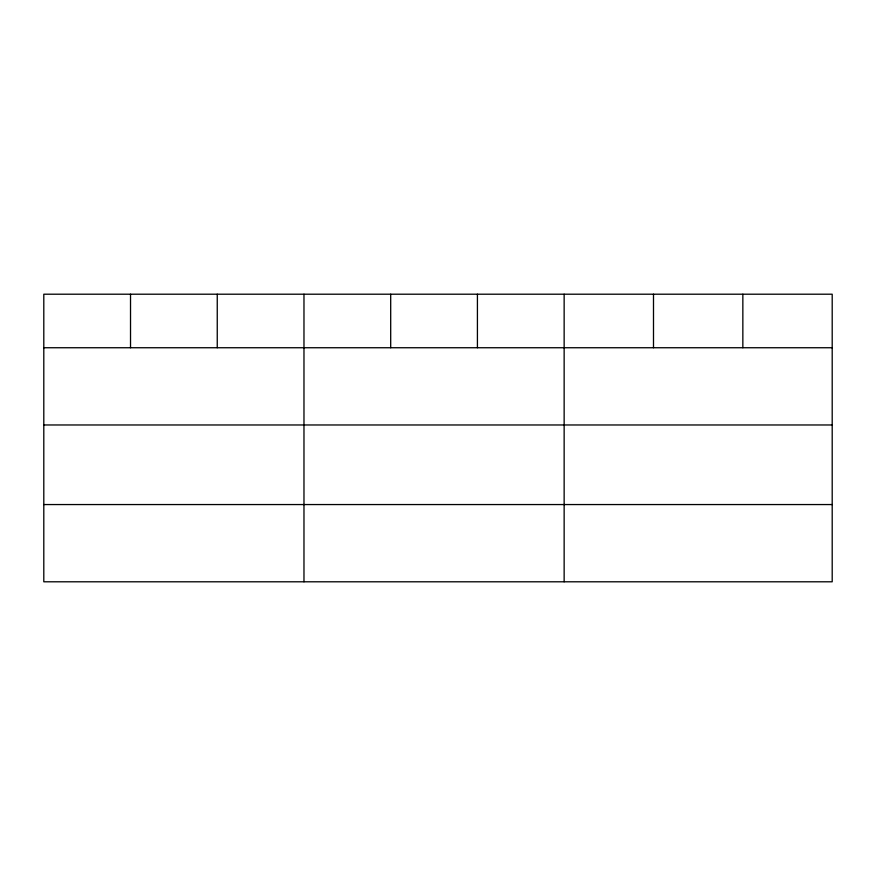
<?xml version="1.0" encoding="UTF-8"?>
<svg xmlns="http://www.w3.org/2000/svg" width="876" height="876" viewBox="0 0 876 876"><rect width="100%" height="100%" fill="white"/><g stroke="black" fill="none" stroke-linecap="round" stroke-linejoin="round"><path stroke-width="1.31" d="M832.2 424.97L832.2 294.205L43.8 294.205L43.8 581.795L832.2 581.795L832.2 424.97L43.8 424.97M43.8 347.739L832.2 347.739M43.8 504.554L832.2 504.554M742.848 294.205L742.848 347.739M653.496 294.205L653.496 347.739M564.144 294.205L564.144 581.795M477.42 294.205L477.42 347.739M390.696 294.205L390.696 347.739M303.972 294.205L303.972 581.795M217.248 294.205L217.248 347.739M130.524 294.205L130.524 347.739"/></g></svg>
